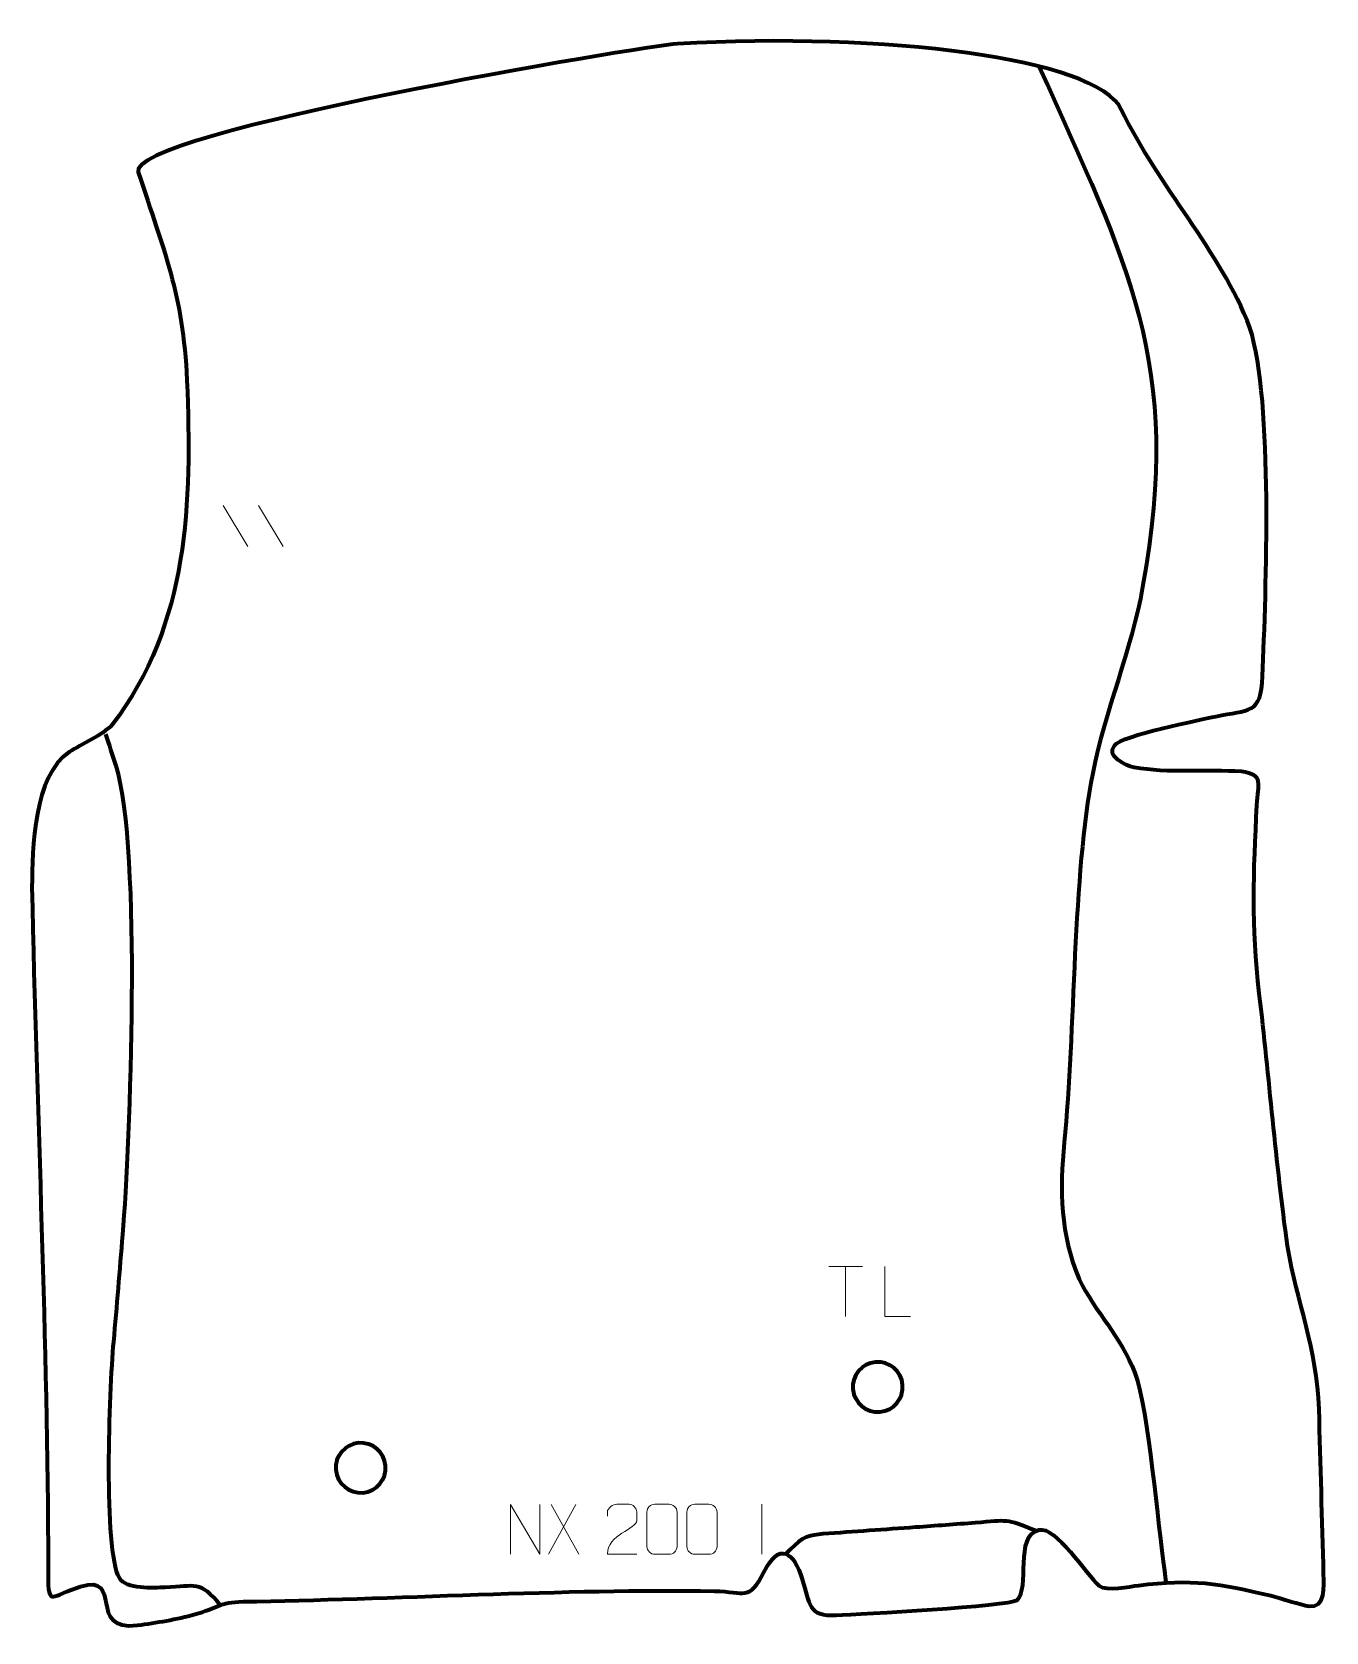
# Model space of a CAD drawing. Header units: millimetres. Extents: x -619 to 29, y 59 to 860.
import ezdxf

# ---------------------------------------------------------------- set-up
doc = ezdxf.new("R2010")
doc.units = ezdxf.units.MM
doc.header["$MEASUREMENT"] = 0
doc.layers.add('layer 2', color=7, linetype='Continuous')
doc.layers.add('layer 3', color=7, linetype='Continuous')

msp = doc.modelspace()

# ---------------------------------------------------------------- linework, layer by layer
at = {"layer": 'layer 2', "color": 140, "lineweight": 158}
for points, knots in [([(-114.6107, 842.7425), (-70.7159, 743.7312), (-42.4792, 694.6927), (-62.871, 582.1489), (-62.871, 582.1489), (-68.638, 550.3202), (-81.6614, 520.2184), (-87.8841, 488.9176), (-87.8841, 488.9176), (-97.9934, 438.0665), (-96.7313, 359.1), (-102.1203, 303.9046), (-102.1203, 303.9046), (-104.4352, 280.384), (-104.228, 257.5883), (-94.6323, 235.5122), (-94.6323, 235.5122), (-86.7437, 219.265), (-73.8292, 206.7611), (-66.7223, 188.7255), (-66.7223, 188.7255), (-59.9245, 169.3801), (-55.2682, 112.394), (-52.0164, 89.4533), (-52.0164, 89.4533), (-51.7378, 87.4836), (-51.4591, 85.5138), (-51.1805, 83.5441)], [0, 0, 0, 0, 0.125, 0.125, 0.125, 0.125, 0.25, 0.25, 0.25, 0.25, 0.375, 0.375, 0.375, 0.375, 0.5, 0.5, 0.5, 0.5, 0.625, 0.625, 0.625, 0.625, 0.75, 0.75, 0.75, 0.75, 1, 1, 1, 1]), ([(-524.7055, 72.35), (-534.8202, 84.941), (-537.2702, 81.7141), (-552.2795, 81.1954), (-552.2795, 81.1954), (-558.1265, 80.9934), (-571.9714, 80.0047), (-575.241, 85.9613), (-575.241, 85.9613), (-583.1145, 100.3053), (-580.3431, 179.3192), (-578.052, 204.2527), (-578.052, 204.2527), (-576.4464, 222.1327), (-574.939, 240.0199), (-573.4882, 257.9132), (-573.4882, 257.9132), (-569.7997, 303.5395), (-563.8719, 449.95), (-576.8451, 492.6093), (-576.8451, 492.6093), (-578.5058, 497.9023), (-580.3415, 503.1506), (-582.0532, 508.431)], [0, 0, 0, 0, 0.14285714, 0.14285714, 0.14285714, 0.14285714, 0.28571429, 0.28571429, 0.28571429, 0.28571429, 0.42857143, 0.42857143, 0.42857143, 0.42857143, 0.57142857, 0.57142857, 0.57142857, 0.57142857, 0.71428571, 0.71428571, 0.71428571, 0.71428571, 1, 1, 1, 1]), ([(-116.2648, 109.5516), (-132.0414, 115.7458), (-129.9837, 114.8594), (-146.6668, 113.5659), (-146.6668, 113.5659), (-156.6227, 112.7939), (-166.5877, 112.0705), (-176.5463, 111.3256), (-176.5463, 111.3256), (-192.0036, 110.1694), (-207.4646, 109.1116), (-222.9149, 107.9719), (-222.9149, 107.9719), (-233.0242, 107.2262), (-234.5574, 105.0943), (-241.4921, 97.9855)], [0, 0, 0, 0, 0.2, 0.2, 0.2, 0.2, 0.4, 0.4, 0.4, 0.4, 0.6, 0.6, 0.6, 0.6, 1, 1, 1, 1])]:
    msp.add_open_spline(points, degree=3, knots=knots, dxfattribs=at)
at = {"layer": 'layer 2', "color": 250, "lineweight": 9}
for points in [[(-523.2331, 622.9422), (-523.2331, 622.9422), (-510.8688, 602.3979), (-510.8688, 602.3979)], [(-505.5032, 622.9422), (-505.5032, 622.9422), (-493.1389, 602.3979), (-493.1389, 602.3979)], [(-220.0806, 241.8526), (-220.0806, 241.8526), (-203.0934, 241.8526), (-203.0934, 241.8526)], [(-211.5868, 216.9226), (-211.5868, 216.9226), (-211.5868, 241.8761), (-211.5868, 241.8761)], [(-346.6673, 122.7848), (-346.6673, 122.7848), (-360.4079, 97.889), (-360.4079, 97.889)], [(-358.9533, 122.7848), (-358.9533, 122.7848), (-345.2127, 97.8313), (-345.2127, 97.8313)], [(-253.5376, 122.824), (-253.5376, 122.824), (-253.5376, 97.8499), (-253.5376, 97.8499)]]:
    msp.add_open_spline(points, degree=3, dxfattribs=at)
for points, knots in [([(-179.091, 216.9225), (-179.091, 216.9225), (-192.0401, 216.9225), (-192.0401, 216.9225), (-192.0401, 216.9225), (-192.0401, 216.9225), (-192.0401, 241.8761), (-192.0401, 241.8761)], [0, 0, 0, 0, 0.33333333, 0.33333333, 0.33333333, 0.33333333, 1, 1, 1, 1]), ([(-379.4104, 97.8313), (-379.4104, 97.8313), (-379.4104, 122.7848), (-379.4104, 122.7848), (-379.4104, 122.7848), (-379.4104, 122.7848), (-364.7556, 97.8313), (-364.7556, 97.8313), (-364.7556, 97.8313), (-364.7556, 97.8313), (-364.7556, 122.7848), (-364.7556, 122.7848)], [0, 0, 0, 0, 0.25, 0.25, 0.25, 0.25, 0.5, 0.5, 0.5, 0.5, 1, 1, 1, 1]), ([(-316.1662, 97.8498), (-321.0806, 97.8501), (-325.995, 97.8501), (-330.9091, 97.8498), (-330.9091, 97.8498), (-330.9091, 107.7821), (-316.2581, 110.4233), (-316.1662, 114.7336), (-316.1662, 114.7336), (-316.1665, 116.1577), (-316.1665, 117.5814), (-316.1662, 119.0047), (-316.1662, 119.0047), (-316.1831, 121.0818), (-318.3059, 122.8066), (-319.9769, 122.8239), (-319.9769, 122.8239), (-322.0501, 122.8235), (-324.123, 122.8235), (-326.1954, 122.8239), (-326.1954, 122.8239), (-328.0175, 122.8404), (-330.8422, 121.0483), (-330.9091, 118.9547), (-330.9091, 118.9547), (-330.9091, 118.9547), (-330.9091, 116.8999), (-330.9091, 116.8999)], [0, 0, 0, 0, 0.125, 0.125, 0.125, 0.125, 0.25, 0.25, 0.25, 0.25, 0.375, 0.375, 0.375, 0.375, 0.5, 0.5, 0.5, 0.5, 0.625, 0.625, 0.625, 0.625, 0.75, 0.75, 0.75, 0.75, 1, 1, 1, 1]), ([(-307.1183, 122.8362), (-304.7522, 122.8362), (-302.3857, 122.8362), (-300.0192, 122.8362), (-300.0192, 122.8362), (-298.0387, 122.8718), (-296.0127, 121.3775), (-295.9856, 118.9354), (-295.9856, 118.9354), (-295.986, 113.178), (-295.986, 107.4202), (-295.9856, 101.662), (-295.9856, 101.662), (-296.1277, 99.3344), (-297.8341, 97.8521), (-300.0192, 97.8413), (-300.0192, 97.8413), (-302.3916, 97.8417), (-304.764, 97.8417), (-307.136, 97.8413), (-307.136, 97.8413), (-309.0945, 97.7357), (-311.1009, 99.6236), (-311.0895, 101.6446), (-311.0895, 101.6446), (-311.0891, 107.4252), (-311.0891, 113.2055), (-311.0895, 118.9853), (-311.0895, 118.9853), (-311.0852, 121.1273), (-309.3081, 122.8498), (-307.1183, 122.8362)], [0, 0, 0, 0, 0.11111111, 0.11111111, 0.11111111, 0.11111111, 0.22222222, 0.22222222, 0.22222222, 0.22222222, 0.33333333, 0.33333333, 0.33333333, 0.33333333, 0.44444444, 0.44444444, 0.44444444, 0.44444444, 0.55555556, 0.55555556, 0.55555556, 0.55555556, 0.66666667, 0.66666667, 0.66666667, 0.66666667, 0.77777778, 0.77777778, 0.77777778, 0.77777778, 1, 1, 1, 1]), ([(-287.1183, 122.8362), (-284.7522, 122.8362), (-282.3857, 122.8362), (-280.0192, 122.8362), (-280.0192, 122.8362), (-278.0387, 122.8718), (-276.0127, 121.3775), (-275.9856, 118.9354), (-275.9856, 118.9354), (-275.986, 113.178), (-275.986, 107.4202), (-275.9856, 101.662), (-275.9856, 101.662), (-276.1277, 99.3344), (-277.8341, 97.8521), (-280.0192, 97.8413), (-280.0192, 97.8413), (-282.3916, 97.8417), (-284.764, 97.8417), (-287.136, 97.8413), (-287.136, 97.8413), (-289.0945, 97.7357), (-291.1009, 99.6236), (-291.0895, 101.6446), (-291.0895, 101.6446), (-291.0891, 107.4252), (-291.0891, 113.2055), (-291.0895, 118.9853), (-291.0895, 118.9853), (-291.0852, 121.1273), (-289.3081, 122.8498), (-287.1183, 122.8362)], [0, 0, 0, 0, 0.11111111, 0.11111111, 0.11111111, 0.11111111, 0.22222222, 0.22222222, 0.22222222, 0.22222222, 0.33333333, 0.33333333, 0.33333333, 0.33333333, 0.44444444, 0.44444444, 0.44444444, 0.44444444, 0.55555556, 0.55555556, 0.55555556, 0.55555556, 0.66666667, 0.66666667, 0.66666667, 0.66666667, 0.77777778, 0.77777778, 0.77777778, 0.77777778, 1, 1, 1, 1])]:
    msp.add_open_spline(points, degree=3, knots=knots, dxfattribs=at)
at = {"layer": 'layer 2', "color": 142, "lineweight": 200}
for points in [[(-194.4239, 169.1198), (-201.3017, 168.5245), (-207.3599, 173.6175), (-207.9553, 180.4953), (-207.9553, 180.4953), (-208.5506, 187.3731), (-203.4576, 193.4314), (-196.5798, 194.0267), (-196.5798, 194.0267), (-189.7019, 194.622), (-183.6437, 189.529), (-183.0484, 182.6512), (-183.0484, 182.6512), (-182.4531, 175.7734), (-187.546, 169.7152), (-194.4239, 169.1198)], [(-453.3069, 128.6522), (-460.1847, 128.0568), (-466.2429, 133.1499), (-466.8383, 140.0277), (-466.8383, 140.0277), (-467.4336, 146.9055), (-462.3407, 152.9637), (-455.4628, 153.5591), (-455.4628, 153.5591), (-448.585, 154.1544), (-442.5268, 149.0614), (-441.9314, 142.1836), (-441.9314, 142.1836), (-441.3361, 135.3058), (-446.429, 129.2475), (-453.3069, 128.6522)]]:
    msp.add_open_spline(points, degree=3, knots=[0, 0, 0, 0, 0.2, 0.2, 0.2, 0.2, 0.4, 0.4, 0.4, 0.4, 0.6, 0.6, 0.6, 0.6, 1, 1, 1, 1], dxfattribs=at)
at = {"layer": 'layer 3', "color": 242, "lineweight": 158}
msp.add_open_spline([(-73.6006, 821.2187), (-54.7318, 782.2377), (-24.0672, 750.7426), (-9.1827, 711.9289), (-9.1827, 711.9289), (2.6866, 674.6624), (-1.1884, 580.2131), (-2.8034, 537.4774), (-2.8034, 537.4774), (-3.5411, 517.9583), (-9.6701, 520.867), (-26.2492, 517.3122), (-26.2492, 517.3122), (-34.7619, 515.4936), (-73.0491, 507.833), (-77.0472, 502.7837), (-77.0472, 502.7837), (-81.2847, 497.432), (-71.6458, 492.6684), (-67.1767, 491.7669), (-67.1767, 491.7669), (-50.1819, 488.5937), (-30.6642, 490.8956), (-13.4047, 489.6441), (-13.4047, 489.6441), (-1.7177, 488.1312), (-5.1633, 483.6919), (-5.6595, 472.8856), (-5.6595, 472.8856), (-7.3838, 439.0165), (-8.5079, 412.6014), (-4.456, 378.5823), (-4.456, 378.5823), (0.4449, 336.5765), (3.882, 294.0772), (9.6181, 252.2318), (9.6181, 252.2318), (14.4897, 223.1399), (24.414, 201.1464), (25.4454, 170.4962), (25.4454, 170.4962), (26.2906, 142.9126), (26.924, 115.3229), (27.7534, 87.7291), (27.7534, 87.7291), (27.9284, 81.9052), (28.9267, 70.6436), (20.4819, 71.8529), (20.4819, 71.8529), (15.7382, 72.5322), (6.745, 75.7717), (1.2934, 77.0929), (1.2934, 77.0929), (-24.5168, 83.3183), (-38.265, 85.6194), (-64.9236, 82.2287), (-64.9236, 82.2287), (-69.4602, 81.6516), (-80.8413, 79.3624), (-84.6841, 81.992), (-84.6841, 81.992), (-91.2296, 88.1057), (-106.513, 111.93), (-114.7357, 110.0606), (-114.7357, 110.0606), (-127.1857, 107.2301), (-119.0599, 80.6175), (-125.7098, 74.9165), (-125.7098, 74.9165), (-130.4411, 71.7095), (-204.0978, 68.0338), (-216.1809, 67.2777), (-216.1809, 67.2777), (-230.7157, 66.7674), (-229.3808, 72.7698), (-233.2928, 85.3062), (-233.2928, 85.3062), (-237.5829, 99.0546), (-244.7585, 104.3013), (-252.469, 88.8024), (-252.469, 88.8024), (-260.1901, 74.1736), (-261.5582, 79.1108), (-277.3203, 79.3801), (-277.3203, 79.3801), (-350.6911, 80.6338), (-440.7745, 75.1829), (-513.2483, 74.0984), (-513.2483, 74.0984), (-525.2166, 73.9193), (-526.33, 70.8225), (-537.317, 67.746), (-537.317, 67.746), (-546.2219, 65.2526), (-556.9405, 63.5434), (-566.1328, 62.3227), (-566.1328, 62.3227), (-591.9097, 58.8996), (-572.9491, 88.4392), (-594.6687, 81.6448), (-594.6687, 81.6448), (-594.6687, 81.6448), (-597.115, 80.8796), (-597.115, 80.8796), (-597.115, 80.8796), (-610.3339, 76.3007), (-611.0509, 70.8162), (-610.8817, 91.2111), (-610.8817, 91.2111), (-611.1038, 204.9788), (-616.6933, 318.2432), (-618.9827, 431.8865), (-618.9827, 431.8865), (-618.9108, 451.1104), (-618.1398, 487.9128), (-600.2677, 499.4896), (-600.2677, 499.4896), (-594.088, 503.4018), (-583.5922, 508.0566), (-578.9261, 512.865), (-578.9261, 512.865), (-540.1757, 563.9444), (-538.9638, 624.2968), (-541.379, 685.5375), (-541.379, 685.5375), (-543.5269, 729.4813), (-552.7374, 749.3863), (-565.7523, 789.7202), (-565.7523, 789.7202), (-572.1541, 809.5594), (-311.1372, 853.1567), (-295.77, 854.0392), (-295.77, 854.0392), (-192.5633, 859.9663), (-86.1238, 847.0903), (-73.6006, 821.2187)], degree=3, knots=[0, 0, 0, 0, 0.02857143, 0.02857143, 0.02857143, 0.02857143, 0.05714286, 0.05714286, 0.05714286, 0.05714286, 0.08571429, 0.08571429, 0.08571429, 0.08571429, 0.11428571, 0.11428571, 0.11428571, 0.11428571, 0.14285714, 0.14285714, 0.14285714, 0.14285714, 0.17142857, 0.17142857, 0.17142857, 0.17142857, 0.2, 0.2, 0.2, 0.2, 0.22857143, 0.22857143, 0.22857143, 0.22857143, 0.25714286, 0.25714286, 0.25714286, 0.25714286, 0.28571429, 0.28571429, 0.28571429, 0.28571429, 0.31428571, 0.31428571, 0.31428571, 0.31428571, 0.34285714, 0.34285714, 0.34285714, 0.34285714, 0.37142857, 0.37142857, 0.37142857, 0.37142857, 0.4, 0.4, 0.4, 0.4, 0.42857143, 0.42857143, 0.42857143, 0.42857143, 0.45714286, 0.45714286, 0.45714286, 0.45714286, 0.48571429, 0.48571429, 0.48571429, 0.48571429, 0.51428571, 0.51428571, 0.51428571, 0.51428571, 0.54285714, 0.54285714, 0.54285714, 0.54285714, 0.57142857, 0.57142857, 0.57142857, 0.57142857, 0.6, 0.6, 0.6, 0.6, 0.62857143, 0.62857143, 0.62857143, 0.62857143, 0.65714286, 0.65714286, 0.65714286, 0.65714286, 0.68571429, 0.68571429, 0.68571429, 0.68571429, 0.71428571, 0.71428571, 0.71428571, 0.71428571, 0.74285714, 0.74285714, 0.74285714, 0.74285714, 0.77142857, 0.77142857, 0.77142857, 0.77142857, 0.8, 0.8, 0.8, 0.8, 0.82857143, 0.82857143, 0.82857143, 0.82857143, 0.85714286, 0.85714286, 0.85714286, 0.85714286, 0.88571429, 0.88571429, 0.88571429, 0.88571429, 0.91428571, 0.91428571, 0.91428571, 0.91428571, 0.94285714, 0.94285714, 0.94285714, 0.94285714, 1, 1, 1, 1], dxfattribs=at)

doc.saveas('drawing.dxf')
